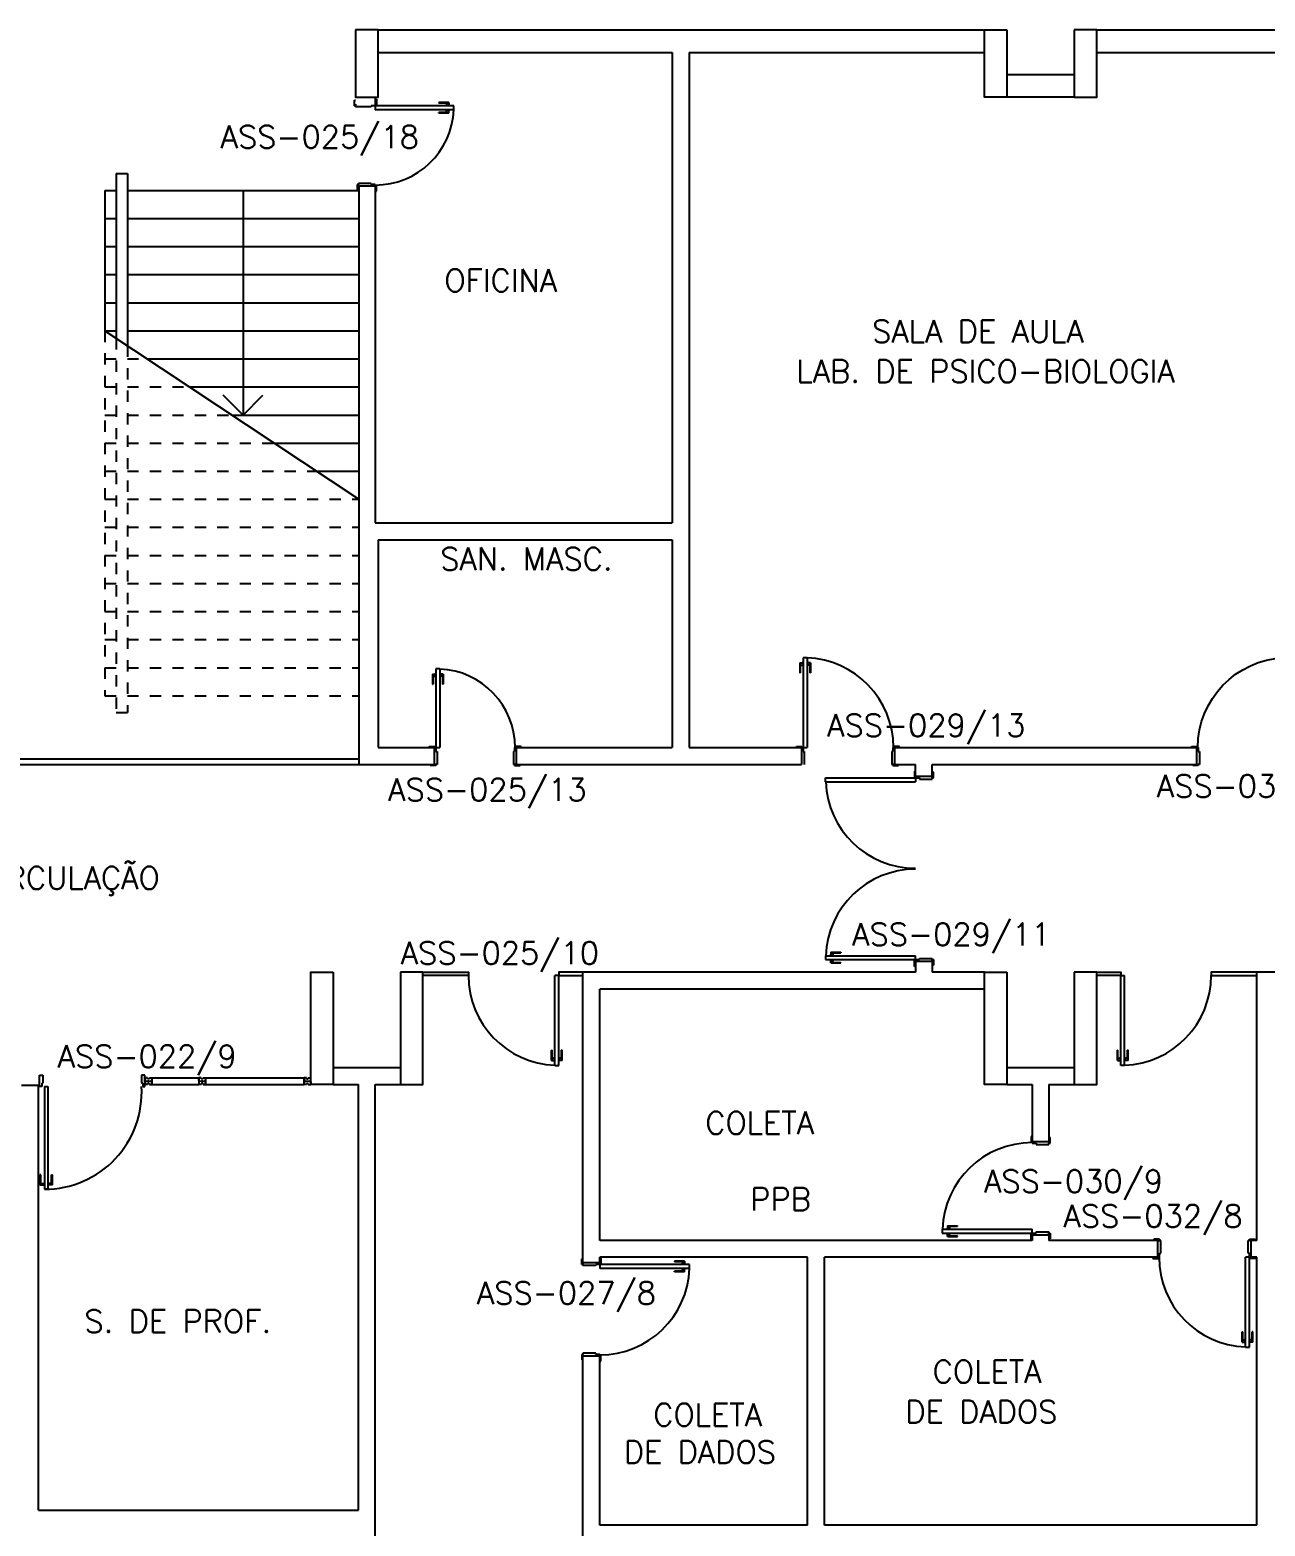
# Model space of a CAD drawing. Extents: x -248 to -11, y 347 to 447.
# Drawn here: x -213.17 to -202.17, y 366.13 to 379.45 of the extents above; entities that cross this region are included whole.
import ezdxf
from ezdxf.enums import TextEntityAlignment as Align

# ---------------------------------------------------------------- set-up
doc = ezdxf.new("R2010")
doc.units = 0
doc.header["$LTSCALE"] = 0.02
doc.header["$MEASUREMENT"] = 0
doc.linetypes.add('HIDDEN2', pattern=[0.1875, 0.125, -0.0625])
doc.layers.get('0').update_dxf_attribs({"linetype": 'CONTINUOUS'})
for name, color, linetype in [('ALV', 2, 'CONTINUOUS'), ('DIV', 2, 'CONTINUOUS'), ('ESC', 1, 'CONTINUOUS'), ('ESTR', 3, 'CONTINUOUS'), ('MARCO', 2, 'CONTINUOUS'), ('MAÇANETA', 1, 'CONTINUOUS'), ('PORTA', 2, 'CONTINUOUS'), ('TEXT_CENTRO_CUSTO', 1, 'CONTINUOUS'), ('TEXTO', 2, 'CONTINUOUS'), ('TEXTO-ENDEREÇO', 2, 'CONTINUOUS')]:
    doc.layers.add(name, color=color, linetype=linetype)
doc.styles.add('UNB-100', font='simplex.shx', dxfattribs={"height": 0.2})
doc.styles.add('UNB-100-1', font='simplex.shx', dxfattribs={"height": 0.2})

# ---------------------------------------------------------------- blocks, each defined once
blk = doc.blocks.new('PDV2D-SSS')
for p, q in [((-0.106, 0.965), (-0.076, 0.965)), ((-0.106, 0.05), (-0.106, 0.965)), ((-0.076, 0.05), (-0.076, 0.965)), ((-0.148, 0.925), (-0.108, 0.925)), ((-0.148, 0.925), (-0.148, 0.835)), ((-0.138, 0.835), (-0.148, 0.835)), ((-0.138, 0.915), (-0.108, 0.915)), ((-0.138, 0.915), (-0.138, 0.835)), ((-0.034, 0.925), (-0.074, 0.925)), ((-0.044, 0.915), (-0.074, 0.915)), ((-0.044, 0.915), (-0.044, 0.835)), ((-0.044, 0.835), (-0.034, 0.835)), ((-0.034, 0.925), (-0.034, 0.835)), ((-0.95, 0.05), (-0.97, 0.05)), ((-0.97, 0.05), (-0.97, 0.035)), ((-0.97, 0.035), (-0.97, -0.035)), ((-0.95, 0.02), (-0.95, 0.05)), ((-0.95, 0.02), (-0.94, 0.02)), ((-0.94, -0.05), (-0.94, 0.02)), ((-0.076, 0.05), (-0.106, 0.05)), ((-0.051, 0.02), (-0.061, 0.02)), ((-0.061, -0.05), (-0.061, 0.02)), ((-0.051, 0.05), (-0.031, 0.05)), ((-0.051, 0.02), (-0.051, 0.05)), ((-0.031, 0.05), (-0.031, -0.05)), ((-0.97, -0.035), (-0.97, -0.05)), ((-0.97, -0.05), (-0.94, -0.05)), ((-0.031, -0.05), (-0.061, -0.05))]:
    blk.add_line(p, q)
at = {"color": 1}
blk.add_arc((-0.076, 0.1), 0.865, 90, 183.3214, dxfattribs=at)
blk = doc.blocks.new('MTT-SSS')
for p, q in [((-0.008, 0.03), (-0.03, 0.03)), ((-0.03, 0.03), (-0.03, 0.006)), ((-0.0185, 0.006), (-0.03, 0.006)), ((-0.0185, -0.006), (-0.0185, 0.006)), ((-0.008, 0.03), (-0.008, 0.02)), ((-0.008, 0.02), (0.008, 0.02)), ((-0.0051, 0), (0.0051, 0)), ((0, -0.0051), (0, 0.0051)), ((0.008, 0.03), (0.03, 0.03)), ((0.008, 0.03), (0.008, 0.02)), ((0.0205, -0.006), (0.0205, 0.006)), ((0.0205, 0.006), (0.03, 0.006)), ((0.03, 0.006), (0.03, 0.03)), ((-0.03, -0.03), (-0.03, -0.006)), ((-0.0185, -0.006), (-0.03, -0.006)), ((-0.008, -0.03), (-0.03, -0.03)), ((-0.008, -0.02), (0.008, -0.02)), ((-0.008, -0.03), (-0.008, -0.02)), ((0.008, -0.03), (0.008, -0.02)), ((0.008, -0.03), (0.03, -0.03)), ((0.0205, -0.006), (0.03, -0.006)), ((0.03, -0.006), (0.03, -0.03))]:
    blk.add_line(p, q)
blk = doc.blocks.new('PILINT-SSS')
for points in [[(0.2, 0), (0.2, -0.6), (0, -0.6), (0, 0)], [(0.8, 0), (0.8, -0.6), (1, -0.6), (1, 0)], [(0.2, -8.39), (0.2, -9.39), (0, -9.39), (0, -8.39)], [(0.8, -8.39), (0.8, -9.39), (1, -9.39), (1, -8.39)]]:
    blk.add_lwpolyline(points, close=True)
blk = doc.blocks.new('DOOR-80-SSS')
at = {"layer": 'MAÇANETA'}
for p, q in [((-0.08, -0.755), (-0.08, -0.665)), ((-0.08, -0.665), (-0.075, -0.665)), ((-0.075, -0.755), (-0.075, -0.665)), ((0.01, -0.755), (0.01, -0.665)), ((0.015, -0.665), (0.01, -0.665)), ((0.015, -0.755), (0.015, -0.665)), ((-0.08, -0.755), (-0.053, -0.755)), ((-0.075, -0.735), (-0.053, -0.735)), ((-0.053, -0.728), (-0.05, -0.728)), ((-0.053, -0.763), (-0.053, -0.728)), ((-0.053, -0.763), (-0.05, -0.763)), ((-0.012, -0.728), (-0.015, -0.728)), ((-0.012, -0.763), (-0.015, -0.763)), ((-0.012, -0.763), (-0.012, -0.728)), ((0.01, -0.735), (-0.012, -0.735)), ((0.015, -0.755), (-0.012, -0.755))]:
    blk.add_line(p, q, dxfattribs=at)
at = {"layer": 'PORTA'}
for p, q in [((-0.05, -0.8), (-0.05, 0)), ((-0.015, 0), (-0.05, 0)), ((-0.015, -0.8), (-0.015, 0)), ((-0.05, -0.8), (-0.015, -0.8))]:
    blk.add_line(p, q, dxfattribs=at)
at = {"layer": 'PORTA', "color": 1}
blk.add_arc((-0.02, 0), 0.8, 180, 267.8509, dxfattribs=at)
blk = doc.blocks.new('ESCASS-SSN')
at = {"layer": 'ESC'}
for p, q in [((-0.6, -1.738), (-0.6, -3.271)), ((-0.5, -1.738), (-0.6, -1.738)), ((-0.5, -1.738), (-0.5, -3.204)), ((-2.66, -1.888), (-2.66, -4.249)), ((-0.6, -1.888), (-2.66, -1.888)), ((-0.4, -1.888), (-0.5, -1.888)), ((-0.4, -1.888), (-0.4, -3.138)), ((-0.6, -2.138), (-2.66, -2.138)), ((-0.4, -2.138), (-0.5, -2.138)), ((-0.6, -2.388), (-2.66, -2.388)), ((-0.4, -2.388), (-0.5, -2.388)), ((-0.6, -2.638), (-2.66, -2.638)), ((-0.4, -2.638), (-0.5, -2.638)), ((-0.6, -2.888), (-2.66, -2.888)), ((-0.4, -2.888), (-0.5, -2.888)), ((-0.4, -3.138), (-2.66, -4.638)), ((-0.6, -3.138), (-2.66, -3.138)), ((-0.4, -3.138), (-0.5, -3.138)), ((-0.777, -3.388), (-2.66, -3.388)), ((-1.153, -3.638), (-2.66, -3.638)), ((-1.53, -3.888), (-2.66, -3.888)), ((-1.907, -4.138), (-2.66, -4.138)), ((-2.283, -4.388), (-2.66, -4.388))]:
    blk.add_line(p, q, dxfattribs=at)
at = {"layer": 'ESC', "linetype": 'HIDDEN2'}
for p, q in [((-0.4, -3.138), (-0.4, -6.388)), ((-0.6, -3.271), (-0.6, -6.538)), ((-0.5, -3.204), (-0.5, -6.538)), ((-0.6, -3.388), (-0.777, -3.388)), ((-0.4, -3.388), (-0.5, -3.388)), ((-0.6, -3.638), (-1.153, -3.638)), ((-0.4, -3.638), (-0.5, -3.638)), ((-0.6, -3.888), (-1.53, -3.888)), ((-0.4, -3.888), (-0.5, -3.888)), ((-0.6, -4.138), (-1.907, -4.138)), ((-0.4, -4.138), (-0.5, -4.138)), ((-2.66, -4.268), (-2.66, -6.388)), ((-0.6, -4.388), (-2.283, -4.388)), ((-0.4, -4.388), (-0.5, -4.388)), ((-0.6, -4.638), (-2.66, -4.638)), ((-0.4, -4.638), (-0.5, -4.638)), ((-0.6, -4.888), (-2.66, -4.888)), ((-0.4, -4.888), (-0.5, -4.888)), ((-0.6, -5.138), (-2.66, -5.138)), ((-0.4, -5.138), (-0.5, -5.138)), ((-0.6, -5.388), (-2.66, -5.388)), ((-0.4, -5.388), (-0.5, -5.388)), ((-0.6, -5.638), (-2.66, -5.638)), ((-0.4, -5.638), (-0.5, -5.638)), ((-0.6, -5.888), (-2.66, -5.888)), ((-0.4, -5.888), (-0.5, -5.888)), ((-0.6, -6.138), (-2.66, -6.138)), ((-0.4, -6.138), (-0.5, -6.138)), ((-0.6, -6.388), (-2.66, -6.388)), ((-0.4, -6.388), (-0.5, -6.388)), ((-0.5, -6.538), (-0.6, -6.538))]:
    blk.add_line(p, q, dxfattribs=at)
blk = doc.blocks.new('ESCASSN-SSN')
at = {"layer": 'ALV', "xscale": -1}
blk.add_blockref('ESCASS-SSN', (0, 0), dxfattribs=at)

msp = doc.modelspace()

# ---------------------------------------------------------------- linework, layer by layer
at = {"layer": 'ALV'}
for p, q in [((-210.066, 379.453), (-204.675, 379.453)), ((-203.666, 379.453), (-198.675, 379.453)), ((-210.066, 379.253), (-207.446, 379.253)), ((-207.446, 379.253), (-207.446, 375.063)), ((-207.296, 379.253), (-207.296, 373.063)), ((-207.296, 379.253), (-204.675, 379.253)), ((-203.666, 379.253), (-201.446, 379.253)), ((-203.866, 379.053), (-204.466, 379.053)), ((-210.091, 378.842), (-210.091, 378.792)), ((-203.866, 378.853), (-204.466, 378.853)), ((-210.091, 378.062), (-210.241, 378.062)), ((-210.238, 378.062), (-210.238, 372.913)), ((-210.091, 378.062), (-210.091, 375.063)), ((-210.091, 375.063), (-207.446, 375.063)), ((-210.066, 374.913), (-210.066, 373.063)), ((-210.066, 374.913), (-207.446, 374.913)), ((-207.446, 374.913), (-207.446, 373.063)), ((-210.066, 373.063), (-209.566, 373.063)), ((-209.566, 373.063), (-209.566, 372.913)), ((-208.836, 373.063), (-207.446, 373.063)), ((-208.836, 373.063), (-208.836, 372.913)), ((-207.296, 373.063), (-206.296, 373.063)), ((-206.296, 373.063), (-206.296, 372.913)), ((-205.466, 373.063), (-202.776, 373.063)), ((-205.466, 373.063), (-205.466, 372.913)), ((-202.776, 373.063), (-202.776, 372.913)), ((-210.238, 372.913), (-209.566, 372.913)), ((-208.836, 372.913), (-206.296, 372.913)), ((-205.466, 372.913), (-205.28, 372.913)), ((-205.28, 372.805), (-205.28, 372.913)), ((-205.13, 372.913), (-202.776, 372.913)), ((-205.13, 372.808), (-205.13, 372.913)), ((-205.28, 372.808), (-205.13, 372.808)), ((-205.28, 371.16), (-205.28, 371.063)), ((-205.28, 371.16), (-205.13, 371.16)), ((-205.13, 371.16), (-205.13, 371.063)), ((-208.241, 368.475), (-208.241, 371.063)), ((-205.28, 371.063), (-208.241, 371.063)), ((-204.666, 371.063), (-205.13, 371.063)), ((-202.241, 368.675), (-202.241, 371.063)), ((-198.666, 371.063), (-202.241, 371.063)), ((-208.091, 368.675), (-208.091, 370.913)), ((-204.666, 370.913), (-208.091, 370.913)), ((-210.466, 370.213), (-209.866, 370.213)), ((-204.466, 370.213), (-203.866, 370.213)), ((-213.241, 370.058), (-213.091, 370.058)), ((-213.091, 366.274), (-213.091, 370.058)), ((-210.466, 370.063), (-210.241, 370.063)), ((-210.241, 366.274), (-210.241, 370.063)), ((-210.091, 365.985), (-210.091, 370.063)), ((-210.091, 370.063), (-209.866, 370.063)), ((-204.466, 370.063), (-204.241, 370.063)), ((-204.241, 370.063), (-204.241, 369.555)), ((-204.091, 370.063), (-204.091, 369.555)), ((-204.091, 370.063), (-203.866, 370.063)), ((-204.241, 369.555), (-204.091, 369.555)), ((-204.241, 368.675), (-208.091, 368.675)), ((-204.241, 368.725), (-204.241, 368.675)), ((-204.241, 368.725), (-204.091, 368.725)), ((-204.091, 368.725), (-204.091, 368.675)), ((-203.121, 368.675), (-204.091, 368.675)), ((-203.121, 368.525), (-203.121, 368.675)), ((-202.291, 368.525), (-202.291, 368.675)), ((-206.241, 368.525), (-208.091, 368.525)), ((-208.091, 368.475), (-208.091, 368.525)), ((-206.241, 366.138), (-206.241, 368.525)), ((-203.121, 368.525), (-206.091, 368.525)), ((-206.091, 366.138), (-206.091, 368.525)), ((-202.241, 368.525), (-202.291, 368.525)), ((-202.241, 366.138), (-202.241, 368.525)), ((-208.091, 368.475), (-208.241, 368.475)), ((-208.241, 365.988), (-208.241, 367.645)), ((-208.091, 367.645), (-208.241, 367.645)), ((-208.091, 366.138), (-208.091, 367.645)), ((-213.091, 366.274), (-210.241, 366.274)), ((-206.241, 366.138), (-208.091, 366.138)), ((-202.241, 366.138), (-206.091, 366.138))]:
    msp.add_line(p, q, dxfattribs=at)
at = {"layer": 'DIV'}
for p, q in [((-213.709, 372.963), (-210.238, 372.963)), ((-213.709, 372.913), (-210.238, 372.913)), ((-212.119, 370.122), (-212.141, 370.122)), ((-212.141, 370.098), (-212.141, 370.122)), ((-212.132, 370.098), (-212.141, 370.098)), ((-212.132, 370.086), (-212.141, 370.086)), ((-212.141, 370.086), (-212.141, 370.062)), ((-212.132, 370.098), (-212.132, 370.086)), ((-212.119, 370.122), (-212.119, 370.112)), ((-212.103, 370.112), (-212.119, 370.112)), ((-212.106, 370.092), (-212.117, 370.092)), ((-212.117, 370.092), (-212.106, 370.092)), ((-212.111, 370.097), (-212.111, 370.087)), ((-212.111, 370.087), (-212.111, 370.097)), ((-212.103, 370.122), (-212.103, 370.112)), ((-212.103, 370.122), (-212.081, 370.122)), ((-212.091, 370.098), (-212.091, 370.086)), ((-212.091, 370.098), (-212.081, 370.098)), ((-212.091, 370.086), (-212.091, 370.098)), ((-212.091, 370.098), (-212.081, 370.098)), ((-212.091, 370.086), (-212.081, 370.086)), ((-212.091, 370.086), (-212.081, 370.086)), ((-212.081, 370.122), (-212.081, 370.098)), ((-212.081, 370.122), (-212.081, 370.062)), ((-212.081, 370.122), (-211.663, 370.122)), ((-212.081, 370.097), (-212.081, 370.087)), ((-212.081, 370.062), (-212.081, 370.086)), ((-211.663, 370.122), (-211.663, 370.062)), ((-211.641, 370.122), (-211.663, 370.122)), ((-211.663, 370.098), (-211.663, 370.122)), ((-211.653, 370.098), (-211.663, 370.098)), ((-211.653, 370.098), (-211.663, 370.098)), ((-211.663, 370.097), (-211.663, 370.087)), ((-211.653, 370.086), (-211.663, 370.086)), ((-211.653, 370.086), (-211.663, 370.086)), ((-211.663, 370.086), (-211.663, 370.062)), ((-211.653, 370.086), (-211.653, 370.098)), ((-211.653, 370.098), (-211.653, 370.086)), ((-211.641, 370.122), (-211.641, 370.112)), ((-211.625, 370.112), (-211.641, 370.112)), ((-211.639, 370.092), (-211.625, 370.092)), ((-211.628, 370.092), (-211.638, 370.092)), ((-211.638, 370.092), (-211.628, 370.092)), ((-211.633, 370.097), (-211.633, 370.087)), ((-211.633, 370.087), (-211.633, 370.097)), ((-211.632, 370.099), (-211.632, 370.086)), ((-211.625, 370.122), (-211.625, 370.112)), ((-211.625, 370.122), (-211.603, 370.122)), ((-211.613, 370.092), (-211.612, 370.092)), ((-211.612, 370.098), (-211.612, 370.086)), ((-211.612, 370.098), (-211.603, 370.098)), ((-211.612, 370.086), (-211.612, 370.098)), ((-211.612, 370.098), (-211.603, 370.098)), ((-211.612, 370.086), (-211.603, 370.086)), ((-211.612, 370.086), (-211.603, 370.086)), ((-211.603, 370.122), (-211.603, 370.098)), ((-211.603, 370.122), (-211.603, 370.062)), ((-211.603, 370.122), (-210.726, 370.122)), ((-211.603, 370.097), (-211.603, 370.087)), ((-211.603, 370.062), (-211.603, 370.086)), ((-210.726, 370.122), (-210.726, 370.062)), ((-210.716, 370.098), (-210.726, 370.098)), ((-210.726, 370.097), (-210.726, 370.087)), ((-210.716, 370.086), (-210.726, 370.086)), ((-210.716, 370.086), (-210.716, 370.098)), ((-210.702, 370.092), (-210.689, 370.092)), ((-210.695, 370.099), (-210.695, 370.086)), ((-210.676, 370.092), (-210.675, 370.092)), ((-212.119, 370.062), (-212.141, 370.062)), ((-212.103, 370.072), (-212.119, 370.072)), ((-212.119, 370.062), (-212.119, 370.072)), ((-212.103, 370.062), (-212.103, 370.072)), ((-212.103, 370.062), (-212.081, 370.062)), ((-212.081, 370.083), (-212.081, 370.065)), ((-212.081, 370.062), (-212.081, 370.083)), ((-212.081, 370.062), (-211.663, 370.062)), ((-211.641, 370.062), (-211.663, 370.062)), ((-211.625, 370.072), (-211.641, 370.072)), ((-211.641, 370.062), (-211.641, 370.072)), ((-211.625, 370.062), (-211.625, 370.072)), ((-211.625, 370.062), (-211.603, 370.062)), ((-211.603, 370.083), (-211.603, 370.065)), ((-211.603, 370.062), (-211.603, 370.083)), ((-211.603, 370.062), (-210.726, 370.062))]:
    msp.add_line(p, q, dxfattribs=at)
at = {"layer": 'ESC'}
for p, q in [((-211.268, 378.024), (-211.268, 376.024)), ((-211.268, 376.024), (-211.445, 376.201)), ((-211.268, 376.024), (-211.091, 376.201))]:
    msp.add_line(p, q, dxfattribs=at)
at = {"layer": 'ESTR'}
for points in [[(-210.266, 379.453), (-210.266, 378.853), (-210.066, 378.853), (-210.066, 379.453)], [(-210.466, 371.063), (-210.466, 370.063), (-210.666, 370.063), (-210.666, 371.063)], [(-209.866, 371.063), (-209.866, 370.063), (-209.666, 370.063), (-209.666, 371.063)]]:
    msp.add_lwpolyline(points, close=True, dxfattribs=at)
at = {"layer": 'MARCO'}
for p, q in [((-210.276, 378.827), (-210.266, 378.827)), ((-210.276, 378.777), (-210.276, 378.827)), ((-210.266, 378.777), (-210.276, 378.777)), ((-210.266, 378.792), (-210.266, 378.777)), ((-210.266, 378.767), (-210.266, 378.777)), ((-210.126, 378.767), (-210.266, 378.767)), ((-210.126, 378.777), (-210.126, 378.767)), ((-210.091, 378.777), (-210.126, 378.777)), ((-210.091, 378.837), (-210.081, 378.837)), ((-210.091, 378.792), (-210.091, 378.787)), ((-210.091, 378.787), (-210.091, 378.777)), ((-210.081, 378.787), (-210.091, 378.787)), ((-210.081, 378.837), (-210.081, 378.787)), ((-210.241, 378.087), (-210.241, 378.077)), ((-210.126, 378.087), (-210.241, 378.087)), ((-210.126, 378.077), (-210.126, 378.087)), ((-210.251, 378.077), (-210.251, 378.027)), ((-210.241, 378.077), (-210.251, 378.077)), ((-210.251, 378.027), (-210.241, 378.027)), ((-210.241, 378.062), (-210.241, 378.077)), ((-210.091, 378.077), (-210.126, 378.077)), ((-210.091, 378.067), (-210.091, 378.077)), ((-210.091, 378.062), (-210.091, 378.067)), ((-210.081, 378.067), (-210.091, 378.067)), ((-210.091, 378.017), (-210.081, 378.017)), ((-210.081, 378.017), (-210.081, 378.067)), ((-209.611, 373.073), (-209.561, 373.073)), ((-209.611, 373.063), (-209.611, 373.073)), ((-209.566, 373.063), (-209.561, 373.063)), ((-209.561, 373.073), (-209.561, 373.063)), ((-209.561, 373.063), (-209.551, 373.063)), ((-209.551, 373.063), (-209.551, 373.028)), ((-209.551, 373.028), (-209.541, 373.028)), ((-209.541, 373.028), (-209.541, 372.913)), ((-208.861, 373.028), (-208.861, 372.913)), ((-208.851, 373.028), (-208.861, 373.028)), ((-208.851, 373.063), (-208.851, 373.028)), ((-208.841, 373.063), (-208.851, 373.063)), ((-208.841, 373.073), (-208.841, 373.063)), ((-208.791, 373.073), (-208.841, 373.073)), ((-208.836, 373.063), (-208.841, 373.063)), ((-208.791, 373.063), (-208.791, 373.073)), ((-206.341, 373.073), (-206.291, 373.073)), ((-206.341, 373.063), (-206.341, 373.073)), ((-206.296, 373.063), (-206.291, 373.063)), ((-206.291, 373.073), (-206.291, 373.063)), ((-206.291, 373.063), (-206.281, 373.063)), ((-206.281, 373.063), (-206.281, 373.028)), ((-206.281, 373.028), (-206.271, 373.028)), ((-206.271, 373.028), (-206.271, 372.913)), ((-205.491, 373.028), (-205.491, 372.913)), ((-205.481, 373.028), (-205.491, 373.028)), ((-205.481, 373.063), (-205.481, 373.028)), ((-205.471, 373.063), (-205.481, 373.063)), ((-205.471, 373.073), (-205.471, 373.063)), ((-205.421, 373.073), (-205.471, 373.073)), ((-205.466, 373.063), (-205.471, 373.063)), ((-205.421, 373.063), (-205.421, 373.073)), ((-202.821, 373.063), (-202.821, 373.073)), ((-202.821, 373.073), (-202.771, 373.073)), ((-202.776, 373.063), (-202.771, 373.063)), ((-202.771, 373.073), (-202.771, 373.063)), ((-202.771, 373.063), (-202.761, 373.063)), ((-202.761, 373.063), (-202.761, 373.028)), ((-202.761, 373.028), (-202.751, 373.028)), ((-202.751, 373.028), (-202.751, 372.913)), ((-209.601, 372.903), (-209.601, 372.913)), ((-209.551, 372.903), (-209.601, 372.903)), ((-209.566, 372.913), (-209.551, 372.913)), ((-209.551, 372.913), (-209.551, 372.903)), ((-209.541, 372.913), (-209.551, 372.913)), ((-208.861, 372.913), (-208.851, 372.913)), ((-208.836, 372.913), (-208.851, 372.913)), ((-208.851, 372.913), (-208.851, 372.903)), ((-208.851, 372.903), (-208.801, 372.903)), ((-208.801, 372.903), (-208.801, 372.913)), ((-205.491, 372.913), (-205.481, 372.913)), ((-205.466, 372.913), (-205.481, 372.913)), ((-205.481, 372.913), (-205.481, 372.903)), ((-205.481, 372.903), (-205.431, 372.903)), ((-205.431, 372.903), (-205.431, 372.913)), ((-202.811, 372.903), (-202.811, 372.913)), ((-202.761, 372.903), (-202.811, 372.903)), ((-202.776, 372.913), (-202.761, 372.913)), ((-202.751, 372.913), (-202.761, 372.913)), ((-202.761, 372.913), (-202.761, 372.903)), ((-205.28, 372.853), (-205.29, 372.853)), ((-205.29, 372.853), (-205.29, 372.803)), ((-205.29, 372.803), (-205.28, 372.803)), ((-205.28, 372.808), (-205.28, 372.803)), ((-205.28, 372.803), (-205.28, 372.793)), ((-205.28, 372.793), (-205.245, 372.793)), ((-205.245, 372.793), (-205.245, 372.783)), ((-205.245, 372.783), (-205.13, 372.783)), ((-205.12, 372.843), (-205.13, 372.843)), ((-205.13, 372.808), (-205.13, 372.793)), ((-205.13, 372.783), (-205.13, 372.793)), ((-205.13, 372.793), (-205.12, 372.793)), ((-205.12, 372.793), (-205.12, 372.843)), ((-205.29, 371.115), (-205.29, 371.165)), ((-205.29, 371.165), (-205.28, 371.165)), ((-205.28, 371.165), (-205.28, 371.175)), ((-205.28, 371.175), (-205.245, 371.175)), ((-205.28, 371.16), (-205.28, 371.165)), ((-205.245, 371.185), (-205.13, 371.185)), ((-205.245, 371.175), (-205.245, 371.185)), ((-205.13, 371.185), (-205.13, 371.175)), ((-205.13, 371.175), (-205.12, 371.175)), ((-205.13, 371.16), (-205.13, 371.175)), ((-205.12, 371.175), (-205.12, 371.125)), ((-205.28, 371.115), (-205.29, 371.115)), ((-205.12, 371.125), (-205.13, 371.125)), ((-204.251, 369.6), (-204.251, 369.55)), ((-204.241, 369.6), (-204.251, 369.6)), ((-204.241, 369.555), (-204.241, 369.55)), ((-204.081, 369.59), (-204.091, 369.59)), ((-204.091, 369.555), (-204.091, 369.54)), ((-204.081, 369.54), (-204.081, 369.59)), ((-204.251, 369.55), (-204.241, 369.55)), ((-204.241, 369.55), (-204.241, 369.54)), ((-204.241, 369.54), (-204.206, 369.54)), ((-204.206, 369.54), (-204.206, 369.53)), ((-204.206, 369.53), (-204.091, 369.53)), ((-204.091, 369.54), (-204.081, 369.54)), ((-204.091, 369.53), (-204.091, 369.54)), ((-204.251, 368.73), (-204.241, 368.73)), ((-204.251, 368.68), (-204.251, 368.73)), ((-204.241, 368.68), (-204.251, 368.68)), ((-204.241, 368.74), (-204.206, 368.74)), ((-204.241, 368.73), (-204.241, 368.74)), ((-204.241, 368.725), (-204.241, 368.73)), ((-204.206, 368.75), (-204.091, 368.75)), ((-204.206, 368.74), (-204.206, 368.75)), ((-204.091, 368.75), (-204.091, 368.74)), ((-204.091, 368.725), (-204.091, 368.74)), ((-204.091, 368.74), (-204.081, 368.74)), ((-204.081, 368.69), (-204.091, 368.69)), ((-204.081, 368.74), (-204.081, 368.69)), ((-203.156, 368.685), (-203.156, 368.675)), ((-203.106, 368.685), (-203.156, 368.685)), ((-203.121, 368.675), (-203.106, 368.675)), ((-203.106, 368.675), (-203.106, 368.685)), ((-203.096, 368.675), (-203.106, 368.675)), ((-203.096, 368.56), (-203.096, 368.675)), ((-202.316, 368.675), (-202.306, 368.675)), ((-202.316, 368.56), (-202.316, 368.675)), ((-202.306, 368.685), (-202.256, 368.685)), ((-202.306, 368.675), (-202.306, 368.685)), ((-202.291, 368.675), (-202.306, 368.675)), ((-202.241, 368.675), (-202.291, 368.675)), ((-202.256, 368.685), (-202.256, 368.675)), ((-208.251, 368.51), (-208.241, 368.51)), ((-208.251, 368.46), (-208.251, 368.51)), ((-208.091, 368.52), (-208.081, 368.52)), ((-208.081, 368.52), (-208.081, 368.47)), ((-203.166, 368.525), (-203.166, 368.515)), ((-203.166, 368.515), (-203.116, 368.515)), ((-203.121, 368.525), (-203.116, 368.525)), ((-203.116, 368.525), (-203.106, 368.525)), ((-203.116, 368.515), (-203.116, 368.525)), ((-203.106, 368.56), (-203.096, 368.56)), ((-203.106, 368.525), (-203.106, 368.56)), ((-202.306, 368.56), (-202.316, 368.56)), ((-202.306, 368.525), (-202.306, 368.56)), ((-202.296, 368.525), (-202.306, 368.525)), ((-202.291, 368.525), (-202.296, 368.525)), ((-202.296, 368.515), (-202.296, 368.525)), ((-202.246, 368.515), (-202.296, 368.515)), ((-202.246, 368.525), (-202.246, 368.515)), ((-208.241, 368.46), (-208.251, 368.46)), ((-208.241, 368.475), (-208.241, 368.46)), ((-208.241, 368.45), (-208.241, 368.46)), ((-208.126, 368.45), (-208.241, 368.45)), ((-208.126, 368.46), (-208.126, 368.45)), ((-208.091, 368.46), (-208.126, 368.46)), ((-208.091, 368.475), (-208.091, 368.47)), ((-208.091, 368.47), (-208.091, 368.46)), ((-208.081, 368.47), (-208.091, 368.47)), ((-208.251, 367.66), (-208.251, 367.61)), ((-208.241, 367.66), (-208.251, 367.66)), ((-208.251, 367.61), (-208.241, 367.61)), ((-208.241, 367.67), (-208.241, 367.66)), ((-208.126, 367.67), (-208.241, 367.67)), ((-208.241, 367.645), (-208.241, 367.66)), ((-208.126, 367.66), (-208.126, 367.67)), ((-208.091, 367.66), (-208.126, 367.66)), ((-208.091, 367.65), (-208.091, 367.66)), ((-208.091, 367.645), (-208.091, 367.65)), ((-208.081, 367.65), (-208.091, 367.65)), ((-208.091, 367.6), (-208.081, 367.6)), ((-208.081, 367.6), (-208.081, 367.65))]:
    msp.add_line(p, q, dxfattribs=at)
at = {"layer": 'MAÇANETA'}
for p, q in [((-209.436, 378.807), (-209.526, 378.807)), ((-209.526, 378.807), (-209.526, 378.802)), ((-209.436, 378.802), (-209.526, 378.802)), ((-209.463, 378.78), (-209.463, 378.777)), ((-209.428, 378.78), (-209.463, 378.78)), ((-209.456, 378.802), (-209.456, 378.78)), ((-209.436, 378.807), (-209.436, 378.78)), ((-209.428, 378.78), (-209.428, 378.777)), ((-209.436, 378.717), (-209.526, 378.717)), ((-209.526, 378.712), (-209.526, 378.717)), ((-209.436, 378.712), (-209.526, 378.712)), ((-209.463, 378.739), (-209.463, 378.742)), ((-209.428, 378.739), (-209.463, 378.739)), ((-209.456, 378.717), (-209.456, 378.739)), ((-209.436, 378.712), (-209.436, 378.739)), ((-209.428, 378.739), (-209.428, 378.742)), ((-209.581, 373.718), (-209.581, 373.628)), ((-209.581, 373.718), (-209.554, 373.718)), ((-209.576, 373.718), (-209.576, 373.628)), ((-209.576, 373.698), (-209.554, 373.698)), ((-209.554, 373.725), (-209.551, 373.725)), ((-209.554, 373.725), (-209.554, 373.69)), ((-209.554, 373.69), (-209.551, 373.69)), ((-209.513, 373.725), (-209.516, 373.725)), ((-209.513, 373.69), (-209.516, 373.69)), ((-209.513, 373.725), (-209.513, 373.69)), ((-209.486, 373.718), (-209.513, 373.718)), ((-209.491, 373.698), (-209.513, 373.698)), ((-209.491, 373.718), (-209.491, 373.628)), ((-209.486, 373.718), (-209.486, 373.628)), ((-209.581, 373.628), (-209.576, 373.628)), ((-209.486, 373.628), (-209.491, 373.628)), ((-208.521, 370.368), (-208.516, 370.368)), ((-208.521, 370.278), (-208.521, 370.368)), ((-208.516, 370.278), (-208.516, 370.368)), ((-208.426, 370.368), (-208.431, 370.368)), ((-208.431, 370.278), (-208.431, 370.368)), ((-208.426, 370.278), (-208.426, 370.368)), ((-203.482, 370.278), (-203.482, 370.368)), ((-203.482, 370.368), (-203.477, 370.368)), ((-203.477, 370.278), (-203.477, 370.368)), ((-203.392, 370.278), (-203.392, 370.368)), ((-203.387, 370.368), (-203.392, 370.368)), ((-203.387, 370.278), (-203.387, 370.368)), ((-208.521, 370.278), (-208.494, 370.278)), ((-208.516, 370.298), (-208.494, 370.298)), ((-208.494, 370.27), (-208.494, 370.305)), ((-208.494, 370.305), (-208.491, 370.305)), ((-208.494, 370.27), (-208.491, 370.27)), ((-208.453, 370.305), (-208.456, 370.305)), ((-208.453, 370.27), (-208.456, 370.27)), ((-208.453, 370.27), (-208.453, 370.305)), ((-208.431, 370.298), (-208.453, 370.298)), ((-208.426, 370.278), (-208.453, 370.278)), ((-203.482, 370.278), (-203.455, 370.278)), ((-203.477, 370.298), (-203.455, 370.298)), ((-203.455, 370.305), (-203.452, 370.305)), ((-203.455, 370.27), (-203.455, 370.305)), ((-203.455, 370.27), (-203.452, 370.27)), ((-203.414, 370.305), (-203.417, 370.305)), ((-203.414, 370.27), (-203.417, 370.27)), ((-203.414, 370.27), (-203.414, 370.305)), ((-203.392, 370.298), (-203.414, 370.298)), ((-203.387, 370.278), (-203.414, 370.278))]:
    msp.add_line(p, q, dxfattribs=at)
at = {"layer": 'PORTA'}
for p, q in [((-210.091, 378.777), (-210.091, 378.742)), ((-209.391, 378.777), (-210.091, 378.777)), ((-209.391, 378.742), (-209.391, 378.777)), ((-209.391, 378.742), (-210.091, 378.742)), ((-209.516, 373.763), (-209.551, 373.763)), ((-209.551, 373.763), (-209.551, 373.063)), ((-209.516, 373.763), (-209.516, 373.063)), ((-209.551, 373.063), (-209.516, 373.063)), ((-206.08, 372.758), (-206.08, 372.793)), ((-206.08, 372.793), (-205.28, 372.793)), ((-206.08, 372.758), (-205.28, 372.758)), ((-205.28, 372.793), (-205.28, 372.758)), ((-208.456, 371.033), (-208.491, 371.033)), ((-208.491, 370.233), (-208.491, 371.033)), ((-208.456, 370.233), (-208.456, 371.033)), ((-203.452, 371.033), (-203.417, 371.033)), ((-203.452, 370.233), (-203.452, 371.033)), ((-203.417, 370.233), (-203.417, 371.033)), ((-208.491, 370.233), (-208.456, 370.233)), ((-203.417, 370.233), (-203.452, 370.233))]:
    msp.add_line(p, q, dxfattribs=at)
for points in [[(-209.261, 371.033), (-209.666, 371.033), (-209.666, 371.063), (-209.261, 371.063), (-209.261, 371.033)], [(-208.456, 371.033), (-208.241, 371.033), (-208.241, 371.063), (-208.456, 371.063), (-208.456, 371.033)], [(-203.452, 371.033), (-203.666, 371.033), (-203.666, 371.063), (-203.452, 371.063), (-203.452, 371.033)], [(-202.647, 371.033), (-202.241, 371.033), (-202.241, 371.063), (-202.647, 371.063), (-202.647, 371.033)]]:
    msp.add_lwpolyline(points, dxfattribs=at)
at = {"layer": 'PORTA', "color": 1}
for centre, radius, start, end in [((-210.091, 378.772), 0.7, 270, 357.5437), ((-209.546, 373.063), 0.7, 0, 87.5437), ((-205.28, 372.788), 0.8, 182.1491, 270), ((-208.461, 371.033), 0.8, 180, 267.8509), ((-203.447, 371.033), 0.8, 272.1491, 0)]:
    msp.add_arc(centre, radius, start, end, dxfattribs=at)

# ---------------------------------------------------------------- block references
at = {"layer": 'ALV'}
msp.add_blockref('ESCASSN-SSN', (-212.898, 379.912), dxfattribs=at)
at = {"layer": 'DIV', "rotation": 179.9999999764969}
msp.add_blockref('PDV2D-SSS', (-213.112, 370.095), dxfattribs=at)
at = {"layer": 'DIV'}
msp.add_blockref('MTT-SSS', (-210.695, 370.092), dxfattribs=at)
at = {"layer": 'ESTR'}
msp.add_blockref('PILINT-SSS', (-204.666, 379.453), dxfattribs=at)
at = {"layer": 'PORTA'}
for p, rotation in [((-206.296, 373.063), 180), ((-205.28, 371.16), 269.9999999764969), ((-204.241, 368.725), 270.0000000025713), ((-208.091, 368.475), 90.00000000771712), ((-202.291, 368.525), 5.144755732544582e-09)]:
    msp.add_blockref('DOOR-80-SSS', p, dxfattribs=dict(at, rotation=rotation))
at = {"layer": 'PORTA', "xscale": -1, "rotation": 180}
msp.add_blockref('DOOR-80-SSS', (-201.946, 373.063), dxfattribs=at)

# ---------------------------------------------------------------- texts
at = {"layer": 'TEXT_CENTRO_CUSTO', "style": 'UNB-100'}
msp.add_text('PPB', height=0.2, dxfattribs=at).set_placement((-206.481, 368.942), align=Align.CENTER)
at = {"layer": 'TEXTO', "style": 'UNB-100'}
for s, p in [('OFICINA', (-209.475, 377.122)), ('SALA DE AULA', (-205.666, 376.67)), ('LAB. DE PSICO-BIOLOGIA', (-206.34, 376.314)), ('SAN. MASC.', (-209.512, 374.643)), ('CIRCULAÇÃO', (-213.63, 371.803)), (' COLETA', (-207.289, 369.621)), ('S. DE PROF.', (-212.681, 367.855)), ('COLETA', (-205.126, 367.407)), ('COLETA', (-207.615, 367.022)), ('DE DADOS', (-205.37, 367.049)), ('DE DADOS', (-207.877, 366.691))]:
    msp.add_text(s, height=0.2, dxfattribs=at).set_placement(p)
at = {"layer": 'TEXTO-ENDEREÇO', "style": 'UNB-100-1'}
for s, p in [('ASS-025/18', (-210.585, 378.401)), ('ASS-029/13', (-205.183, 373.161)), ('ASS-025/13', (-209.092, 372.589)), ('ASS-031/13', (-202.247, 372.62)), ('ASS-029/11', (-204.96, 371.3)), ('ASS-025/10', (-208.981, 371.134)), ('ASS-022/9', (-212.122, 370.213)), ('ASS-030/9', (-203.872, 369.102)), ('ASS-032/8', (-203.164, 368.792)), ('ASS-027/8', (-208.388, 368.106))]:
    msp.add_text(s, height=0.2, rotation=360, dxfattribs=at).set_placement(p, align=Align.CENTER)

doc.saveas('drawing.dxf')
